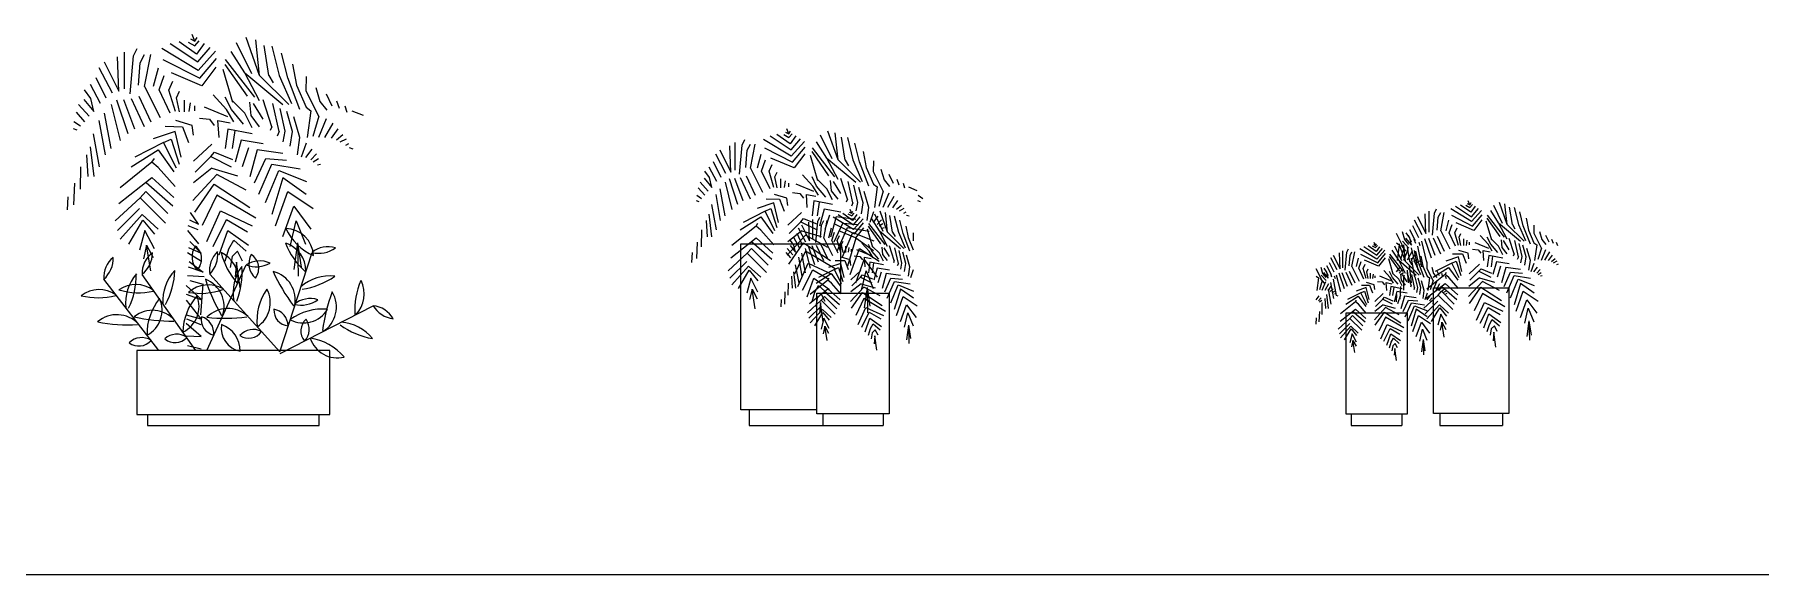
# Model space of a CAD drawing. Header units: millimetres. Extents: x 12377 to 30673, y 89761 to 101952.
# Drawn here: x 15266 to 18483, y 94317 to 95325 of the extents above; entities that cross this region are included whole.
import ezdxf

# ---------------------------------------------------------------- set-up
doc = ezdxf.new("R2010")
doc.units = ezdxf.units.MM
doc.layers.add('www.cad-blocks.net', color=7, linetype='Continuous')

# ---------------------------------------------------------------- blocks, each defined once
blk = doc.blocks.new('A$C69026C4B')
for p, q in [((192, 712.4), (243.4, 678.1)), ((241.1, 692.8), (208.4, 715.6)), ((225.3, 715.2), (237.8, 708.3)), ((229.7, 721), (237.8, 717)), ((237.8, 717), (232.6, 729.3)), ((237.8, 717), (242.1, 724)), ((237.8, 708.3), (246, 717.3)), ((254.8, 712.3), (241.1, 692.8)), ((343.9, 656.1), (315.6, 713.9)), ((358.3, 653.1), (333.3, 724)), ((358.3, 653.1), (351.5, 719.3)), ((375.4, 652.9), (366.7, 708.8)), ((381.1, 707.8), (394.9, 653.1)), ((68.8, 678.2), (96.2, 623.5)), ((96.2, 623.5), (93.9, 687.4)), ((106.9, 628.1), (106.9, 696.1)), ((117.2, 618.7), (123.6, 689.7)), ((123.6, 689.7), (130.4, 703.3)), ((132.7, 634.9), (136, 676.7)), ((136, 676.7), (144.1, 691.9)), ((144.1, 632.6), (155.5, 691.9)), ((243.8, 662.3), (176.1, 703.3)), ((178.3, 682.8), (247, 647.8)), ((243.4, 678.1), (266.2, 704.9)), ((276.1, 698.2), (243.8, 662.3)), ((247, 647.8), (278.1, 684.5)), ((294.5, 682.8), (349.2, 612.1)), ((331, 657.7), (305.5, 697.9)), ((410.8, 648.5), (399.4, 694.2)), ((53, 649.3), (71.7, 610.9)), ((84.1, 619.7), (59.2, 667)), ((169.1, 666.8), (160.1, 632.6)), ((171.5, 625.8), (180.6, 653.1)), ((250.6, 633.7), (194.2, 657.7)), ((277.1, 668.1), (250.6, 633.7)), ((289.9, 664.6), (308.2, 603)), ((335.6, 614.4), (294.5, 673.6)), ((358.3, 605.3), (331, 657.7)), ((331, 657.7), (401.7, 598.4)), ((413.1, 598.4), (358.3, 653.1)), ((375.4, 652.9), (383.7, 639)), ((394.9, 653.1), (417.6, 600.7)), ((433.6, 589.3), (410.8, 648.5)), ((419.9, 673.8), (427.3, 634.7)), ((445.4, 623.8), (445.7, 651)), ((43.7, 609.8), (32.4, 625.8)), ((42.5, 636.4), (61.4, 601.5)), ((156.3, 565.7), (133.9, 613.5)), ((144.1, 632.6), (173.4, 574.6)), ((192, 582.4), (171.5, 625.8)), ((189.5, 625.4), (196.7, 642)), ((201.4, 585.4), (189.5, 625.4)), ((203.5, 611.4), (209.2, 623.4)), ((209.2, 585), (203.5, 611.4)), ((296.7, 589.3), (271.7, 616.6)), ((305.9, 589.3), (294.5, 612.1)), ((427.3, 634.7), (445, 593.9)), ((469, 576.7), (445.4, 623.8)), ((463.3, 630.4), (470.7, 604.3)), ((482.6, 618.4), (493.1, 596.4)), ((16.4, 584.7), (32.4, 566.5)), ((21, 598.4), (40.6, 576.7)), ((30.6, 608.3), (49.4, 585.9)), ((49.4, 585.9), (43.7, 609.8)), ((68.8, 582.4), (81.4, 516.5)), ((99.1, 531.5), (82.6, 598.4)), ((91.7, 607.5), (112.7, 544.5)), ((126.1, 552.8), (105.3, 607.5)), ((119, 609.8), (143.3, 557.9)), ((218.5, 585), (218.5, 606.7)), ((227.3, 585.4), (229.9, 602)), ((237.5, 587), (237.5, 596.2)), ((299, 575.6), (255.7, 593.9)), ((310.5, 566.5), (296.7, 589.3)), ((328.7, 561.9), (305.9, 589.3)), ((331, 582.4), (308.2, 605.3)), ((344.7, 555.1), (331, 582.4)), ((342.4, 577.9), (340.1, 603)), ((365.2, 571.1), (346.9, 600.7)), ((381.1, 557.3), (365.2, 607.5)), ((394.9, 548.2), (383, 600.5)), ((396, 591.5), (405.6, 548.9)), ((419.9, 548.2), (409.3, 585.9)), ((445, 593.9), (454.1, 587)), ((454.1, 587), (447.2, 536.9)), ((470.7, 604.3), (483.9, 588.1)), ((501.8, 605.7), (506.8, 592)), ((517.3, 596), (520.8, 584.6)), ((530.4, 587.1), (551.2, 578.5)), ((10.9, 554.2), (17.6, 551.7)), ((12.5, 566.8), (24.4, 559)), ((71.1, 504.9), (59.7, 568.8)), ((201.1, 548.2), (160.1, 534.6)), ((182.2, 558.1), (214.8, 557.3)), ((212.5, 500.4), (201.1, 548.2)), ((233, 559.6), (202.6, 568.6)), ((214.8, 557.3), (226.1, 527.7)), ((235.3, 541.4), (233, 559.6)), ((246.6, 573.3), (264.8, 571.1)), ((264.8, 571.1), (274, 559.6)), ((283.1, 536.9), (280.8, 568.8)), ((280.8, 568.8), (303.6, 564.2)), ((299, 552.8), (294.5, 516.3)), ((344.7, 543.7), (299, 552.8)), ((308.2, 516.3), (312.6, 550)), ((358.3, 557.3), (342.4, 577.9)), ((381.1, 557.3), (378, 550.1)), ((394.9, 548.2), (391.4, 539.6)), ((405.6, 548.9), (401.8, 528.8)), ((415.3, 520.9), (419.9, 548.2)), ((433.6, 536.9), (422.2, 575.6)), ((469, 576.7), (457.7, 539.2)), ((469, 537.7), (483.2, 572.3)), ((494.9, 563.9), (479.5, 537.1)), ((492.3, 535.9), (504.9, 553.5)), ((49.8, 464.6), (43.1, 520)), ((48.3, 543.7), (59.7, 482.1)), ((179.5, 527.6), (125.9, 500.4)), ((179.5, 527.6), (193.6, 534.3)), ((203.4, 479.8), (179.5, 527.6)), ((193.6, 534.3), (208.5, 487.3)), ((235.3, 493.2), (269.1, 524.5)), ((324.1, 532.3), (312.7, 491.2)), ((365.2, 525.4), (324.1, 532.3)), ((337.5, 518.1), (325.9, 482.7)), ((429.1, 504.9), (433.6, 536.9)), ((436.5, 500.9), (446, 527.2)), ((455.7, 515.1), (444.1, 499.6)), ((501.6, 533), (513.7, 542.7)), ((508.8, 528.8), (520.3, 534.7)), ((519.3, 523.1), (524.7, 525.8)), ((525.5, 518.3), (532.3, 516.1)), ((35.9, 505), (38.4, 464.6)), ((157.8, 491.2), (98.5, 443.4)), ((119, 482.1), (169.1, 514)), ((157.8, 491.2), (162.3, 498.1)), ((169.6, 481.3), (157.8, 491.2)), ((169.1, 514), (198.8, 473)), ((238.4, 472.6), (267.3, 501.9)), ((267.3, 501.9), (274.1, 509.5)), ((267.3, 501.9), (305.3, 482.7)), ((274.1, 509.5), (307.9, 495.8)), ((353.8, 514), (340.1, 463.8)), ((349.1, 452.3), (369.8, 498.2)), ((401.7, 507.2), (353.8, 514)), ((357.1, 431.3), (381.5, 487.6)), ((369.8, 498.2), (408.3, 495.1)), ((381.5, 487.6), (434.1, 478.9)), ((454, 495.4), (464.7, 506.8)), ((458.5, 491.6), (468, 497.8)), ((466.3, 486.3), (471.9, 487.5)), ((13.6, 452.1), (11.8, 411.5)), ((24.4, 440.7), (25, 482.1)), ((96.2, 413.7), (157.8, 462.4)), ((196.5, 409.2), (146.8, 452.7)), ((157.8, 462.4), (198.8, 425.1)), ((201.1, 445.6), (169.6, 481.3)), ((278.5, 468.4), (234.2, 419.5)), ((269.4, 479.8), (235.3, 452.5)), ((269.4, 479.8), (317.3, 465.7)), ((333.3, 438.8), (278.5, 468.4)), ((369.1, 415.7), (394.1, 475.7)), ((401.7, 461.6), (381.1, 393.2)), ((394.1, 475.7), (446, 455.1)), ((445.4, 430.7), (401.7, 461.6)), ((1.1, 426.6), (0, 402.3)), ((135.8, 424.5), (89.4, 381.8)), ((135.8, 424.5), (146.4, 436.5)), ((182.9, 377.2), (135.8, 424.5)), ((146.4, 436.5), (187.4, 395.4)), ((237.5, 397.7), (274, 450.2)), ((278.5, 429.6), (251.6, 373.2)), ((274, 450.2), (340.1, 406.8)), ((351.5, 386.4), (278.5, 429.6)), ((388, 372.6), (410.8, 436.5)), ((410.8, 436.5), (458.5, 404.9)), ((93.9, 363.5), (134.9, 404.5)), ((98.5, 347.6), (139.5, 393.2)), ((139.5, 393.2), (169.1, 365.8)), ((244.8, 375.6), (229.7, 396.9)), ((259.8, 343.1), (285.4, 400)), ((285.4, 400), (344.7, 372.6)), ((401.7, 352.2), (422.2, 409.2)), ((422.2, 409.2), (454.1, 366.2)), ((114.5, 338.4), (141, 382.9)), ((144.6, 363.3), (134.9, 327.1)), ((141, 382.9), (162.3, 356.7)), ((162.3, 329.3), (144.6, 363.3)), ((223.8, 363.5), (244.8, 338.7)), ((224.8, 373.2), (243.5, 365.7)), ((227.9, 383.8), (244.8, 375.6)), ((271.7, 333.9), (296.7, 384.1)), ((283.1, 317.9), (299, 363.5)), ((296.7, 384.1), (335.6, 361.2)), ((299, 363.5), (337.8, 336.1)), ((415.3, 333.9), (426.8, 381.8)), ((426.8, 381.8), (444.2, 338)), ((147.9, 336.4), (141.8, 311)), ((155.5, 288.3), (147.9, 336.4)), ((147.9, 336.4), (160.1, 313.3)), ((223.8, 322.5), (250.4, 306.3)), ((226.1, 331.6), (249.7, 321.3)), ((228.4, 343), (249.7, 321.3)), ((294.5, 306.5), (301.3, 329.3)), ((301.3, 329.3), (310.5, 345.3)), ((317.3, 324.8), (307.2, 314.9)), ((310.5, 345.3), (333.3, 324.8)), ((326.4, 306.5), (317.3, 324.8)), ((429.1, 340.7), (422.2, 290.6)), ((429.1, 340.7), (435.9, 295.1)), ((429.1, 340.7), (430.4, 278.6)), ((253.4, 286.1), (226.1, 295.1)), ((227.2, 305.6), (253.4, 286.1)), ((307.2, 314.9), (303.5, 294.3)), ((315.4, 304.4), (313.1, 277)), ((322.2, 256.5), (315.4, 304.4)), ((221.5, 260.9), (250.9, 234)), ((254.8, 277.4), (223.8, 279.1)), ((228.4, 270), (253.4, 263.2)), ((248.9, 206.2), (253.4, 263.2)), ((221.5, 244.9), (250.9, 234)), ((221.5, 233.6), (248.9, 199)), ((221.5, 206.2), (248.9, 199)), ((221.9, 198.6), (249.1, 188.5)), ((249.4, 165.6), (221.5, 190.2)), ((221.9, 167), (249.4, 165.6)), ((489.6, 140), (129.6, 140)), ((129.6, 140), (129.6, 20)), ((223.8, 149.2), (249.8, 142.8)), ((489.6, 20), (489.6, 140)), ((129.6, 20), (489.6, 20)), ((149.6, 20), (149.6, 0)), ((149.6, 0), (469.6, 0)), ((469.6, 0), (469.6, 20))]:
    blk.add_line(p, q)
at = {"linetype": 'ByBlock'}
for p, q in [((396, 137.4), (456.1, 322.6)), ((259.8, 140), (333.5, 299.3)), ((170.4, 140), (68.2, 272.7)), ((239.5, 140), (139.6, 281.8)), ((396, 137.4), (265.7, 282)), ((397, 134), (570.1, 223.2))]:
    blk.add_line(p, q, dxfattribs=at)
for centre, radius, start, end in [((405.9, 314.5), 53, 2.4729, 88.6145), ((501.2, 411.5), 103.8, 205.1527, 245.9348), ((185.7, 284.2), 46.2, 125.3697, 182.9577), ((106.3, 322.6), 52.6, 309.1702, 359.1572), ((267.9, 314), 35.5, 144.8479, 222.8869), ((220.3, 310.8), 30.1, 316.0103, 51.7245), ((311.2, 289.9), 46.2, 132.2233, 189.8114), ((227.8, 318.6), 52.6, 316.0238, 6.0109), ((413, 352.7), 129.8, 193.5342, 222.2096), ((263.9, 272.8), 54.6, 352.8964, 65.1961), ((528.6, 385.1), 129.8, 200.3878, 229.0632), ((390.2, 288), 54.6, 359.75, 72.0497), ((485.7, 287.1), 46.2, 72.2233, 129.8114), ((468.8, 373.7), 52.6, 256.0238, 306.0109), ((114.1, 277), 46.2, 127.822, 185.4101), ((33.2, 312), 52.6, 311.6225, 1.6096), ((390.9, 247.8), 81.8, 143.3521, 190.9965), ((184.6, 284.1), 141.2, 338.197, 5.0866), ((358.6, 260.6), 46.2, 65.3697, 122.9577), ((352.2, 348.5), 52.6, 249.1702, 299.1572), ((373.8, 302), 35.5, 151.7015, 229.7406), ((326.8, 293.1), 30.1, 322.8639, 58.5782), ((127.8, 208.2), 54.6, 52.8964, 125.1961), ((190.4, 228.9), 81.8, 138.9508, 186.5952), ((-12.5, 281), 141.2, 333.7957, 0.6853), ((259.8, 232.8), 81.8, 136.4985, 184.1429), ((59.4, 293.5), 141.2, 331.3434, 358.233), ((262.7, 207.6), 54.6, 59.75, 132.0497), ((555.3, 363.5), 311.3, 196.9577, 210.6466), ((237.8, 221.8), 54.5, 340.4165, 68.8652), ((668.6, 412.8), 311.3, 203.8113, 217.5003), ((370.4, 234.2), 54.5, 347.2702, 75.7188), ((489.1, 197), 81.8, 83.3521, 130.9965), ((417.4, 393.8), 141.2, 278.197, 305.0866), ((665.6, 216.6), 129.8, 155.6516, 184.3269), ((498.9, 245), 54.6, 315.0138, 27.3134), ((59.5, 198.7), 54.6, 55.3487, 127.6484), ((57.6, 367.9), 129.8, 255.9865, 284.6619), ((133.1, 377.3), 129.8, 253.5342, 282.2096), ((123.7, 215), 53, 298.0716, 24.2132), ((252.4, 171.1), 103.8, 140.7514, 181.5335), ((192.6, 221.8), 53, 295.6193, 21.7609), ((319.2, 172.4), 103.8, 138.299, 179.0812), ((247.8, 376.1), 129.8, 260.3878, 289.0632), ((457.1, 194.9), 103.8, 145.1527, 185.9348), ((325.4, 228.8), 53, 302.4729, 28.6145), ((452.8, 190.4), 46.2, 72.2233, 129.8114), ((435.9, 277), 52.6, 256.0238, 306.0109), ((784.5, 137.7), 311.3, 159.075, 172.764), ((447, 220.8), 54.5, 302.5339, 30.9825), ((92.6, 152), 54.5, 42.8689, 131.3175), ((158.8, 160.2), 54.5, 40.4165, 128.8652), ((194.9, 505.9), 311.3, 256.9577, 270.6466), ((279.3, 197.3), 29.5, 169.689, 257.6186), ((241, 171.8), 32.1, 354.054, 73.2536), ((299.3, 163.6), 54.5, 47.2702, 135.7188), ((293.8, 511.2), 311.3, 263.8113, 277.5003), ((414.5, 214.9), 29.5, 176.5427, 264.4723), ((379.5, 185), 32.1, 0.9077, 80.1073), ((476.3, 113.2), 103.8, 85.1527, 125.9348), ((439.9, 244.2), 53, 242.4729, 328.6145), ((464.7, 176), 29.5, 131.8064, 219.736), ((418.8, 179.4), 32.1, 316.1714, 35.371), ((615.1, 250.6), 52.6, 211.2876, 261.2746), ((566.1, 177.2), 46.2, 27.487, 85.0751), ((113.9, 499), 311.3, 259.41, 273.099), ((138.4, 131.7), 32.1, 56.5064, 135.706), ((203.7, 138), 32.1, 54.054, 133.2536), ((200.8, 183.8), 29.5, 229.689, 317.6186), ((330.2, 181), 43.2, 170.709, 259.1064), ((271.1, 139.8), 50.9, 358.6571, 71.1583), ((346.5, 146.9), 32.1, 60.9077, 140.1073), ((338.1, 192.1), 29.5, 236.5427, 324.4723), ((503.4, 179), 53, 197.7366, 283.8783), ((437.1, 60.3), 103.8, 40.4164, 81.1985), ((592.7, 301.1), 141.2, 233.4607, 260.3504), ((505.1, 110.8), 81.8, 38.6158, 86.2603), ((133.5, 177.5), 29.5, 232.1414, 320.071)]:
    blk.add_arc(centre, radius, start, end, dxfattribs=at)
blk = doc.blocks.new('A$C79311927')
for p, q in [((145.8, 455.8), (151, 453.2)), ((151, 453.2), (147.7, 461.1)), ((151, 453.2), (153.7, 457.7)), ((227.5, 412.7), (211.5, 457.7)), ((61.1, 393.9), (59.6, 434.4)), ((67.9, 396.8), (67.9, 440)), ((74.4, 390.8), (78.5, 435.9)), ((78.5, 435.9), (82.8, 444.6)), ((86.4, 427.7), (91.5, 437.3)), ((91.5, 399.7), (98.7, 437.3)), ((154.8, 418.5), (111.8, 444.6)), ((113.2, 431.5), (156.8, 409.3)), ((121.9, 450.3), (154.5, 428.5)), ((153.1, 437.9), (132.3, 452.4)), ((143, 452.1), (151, 447.7)), ((151, 447.7), (156.2, 453.4)), ((161.7, 450.2), (153.1, 437.9)), ((154.5, 428.5), (169, 445.6)), ((175.3, 441.3), (154.8, 418.5)), ((156.8, 409.3), (176.5, 432.6)), ((187, 431.5), (221.7, 386.7)), ((210.1, 415.6), (193.9, 441.1)), ((218.3, 414.6), (200.3, 451.3)), ((227.5, 412.7), (223.1, 454.7)), ((238.3, 412.6), (232.8, 448)), ((241.9, 447.4), (250.6, 412.7)), ((260.8, 409.8), (253.5, 438.8)), ((27, 402.1), (38.9, 379.9)), ((33.7, 410.2), (45.5, 385.9)), ((53.4, 391.5), (37.6, 421.5)), ((43.7, 428.6), (61.1, 393.9)), ((84.2, 401.1), (86.4, 427.7)), ((107.4, 421.4), (101.6, 399.7)), ((108.8, 395.3), (114.6, 412.7)), ((120.3, 395.1), (124.9, 405.7)), ((159.1, 400.4), (123.3, 415.6)), ((175.9, 422.2), (159.1, 400.4)), ((184, 420), (195.6, 380.9)), ((213, 388.1), (187, 425.7)), ((210.1, 415.6), (255, 377.9)), ((227.5, 382.3), (210.1, 415.6)), ((262.2, 377.9), (227.5, 412.7)), ((238.3, 412.6), (243.5, 403.7)), ((250.6, 412.7), (265.1, 379.4)), ((275.2, 372.1), (260.8, 409.8)), ((266.6, 425.8), (271.3, 401)), ((282.7, 394.1), (282.9, 411.3)), ((13.3, 377.9), (25.7, 364.2)), ((19.4, 384.2), (31.3, 370)), ((27.8, 385.2), (20.6, 395.3)), ((31.3, 370), (27.8, 385.2)), ((62.9, 335.5), (52.4, 377.9)), ((58.2, 383.7), (71.5, 343.7)), ((80.1, 349), (66.9, 383.7)), ((75.5, 385.2), (90.9, 352.2)), ((99.2, 357.2), (85, 387.5)), ((91.5, 399.7), (110, 362.8)), ((121.9, 367.8), (108.8, 395.3)), ((127.8, 369.7), (120.3, 395.1)), ((129.2, 386.2), (132.8, 393.8)), ((132.8, 369.4), (129.2, 386.2)), ((138.7, 369.4), (138.7, 383.2)), ((144.3, 369.7), (145.9, 380.3)), ((150.8, 370.7), (150.8, 376.5)), ((188.4, 372.1), (172.4, 389.5)), ((194.2, 372.1), (187, 386.7)), ((210.1, 367.8), (195.6, 382.3)), ((217.3, 364.9), (215.9, 380.9)), ((231.8, 360.6), (220.2, 379.4)), ((241.9, 351.9), (231.8, 383.7)), ((250.6, 346.1), (243.1, 379.3)), ((271.3, 401), (282.5, 375.1)), ((297.7, 364.2), (282.7, 394.1)), ((294.1, 398.2), (298.8, 381.7)), ((298.8, 381.7), (307.2, 371.4)), ((306.3, 390.6), (313, 376.7)), ((318.6, 382.6), (321.7, 373.9)), ((328.4, 376.4), (330.6, 369.2)), ((6.9, 349.9), (11.2, 348.3)), ((8, 357.9), (15.5, 353)), ((10.4, 369.3), (20.6, 357.7)), ((45.1, 318.6), (37.9, 359.1)), ((43.7, 367.8), (51.7, 325.9)), ((115.6, 352.4), (136.3, 351.9)), ((147.9, 353.4), (128.6, 359)), ((136.3, 351.9), (143.6, 333.1)), ((149.3, 341.8), (147.9, 353.4)), ((156.5, 362), (168.1, 360.6)), ((189.8, 363.5), (162.3, 375.1)), ((168.1, 360.6), (173.9, 353.4)), ((179.7, 338.9), (178.2, 359.1)), ((178.2, 359.1), (192.8, 356.2)), ((189.8, 349), (187, 325.8)), ((197.1, 357.7), (188.4, 372.1)), ((218.8, 343.2), (189.8, 349)), ((208.7, 354.8), (194.2, 372.1)), ((218.8, 350.5), (210.1, 367.8)), ((227.5, 351.9), (217.3, 364.9)), ((241.9, 351.9), (240, 347.3)), ((251.4, 373.6), (257.4, 346.6)), ((266.6, 346.1), (259.8, 370)), ((275.2, 338.9), (268, 363.5)), ((282.5, 375.1), (288.3, 370.7)), ((288.3, 370.7), (283.9, 338.9)), ((297.7, 364.2), (290.6, 340.4)), ((297.7, 339.4), (306.7, 361.4)), ((314.1, 356.1), (304.4, 339)), ((312.5, 338.3), (320.5, 349.4)), ((336.7, 370.8), (349.9, 365.3)), ((350.6, 349.9), (354.9, 348.3)), ((351.6, 357.9), (359.2, 353)), ((31.6, 293), (27.4, 328.2)), ((30.7, 343.2), (37.9, 304.1)), ((75.5, 304.1), (107.4, 324.4)), ((114, 333), (79.9, 315.7)), ((127.7, 346.1), (101.6, 337.4)), ((107.4, 324.4), (126.2, 298.3)), ((114, 333), (122.9, 337.3)), ((129.1, 302.7), (114, 333)), ((122.9, 337.3), (132.4, 307.5)), ((134.9, 315.7), (127.7, 346.1)), ((149.4, 311.2), (170.8, 331)), ((195.6, 325.8), (198.4, 347.2)), ((195.8, 317.2), (199, 323.6)), ((205.8, 336), (198.5, 309.9)), ((231.8, 331.6), (205.8, 336)), ((214.3, 327), (206.9, 304.5)), ((224.6, 324.4), (215.9, 292.5)), ((251.3, 304.6), (220, 323.6)), ((255, 320), (224.6, 324.4)), ((227.4, 327.8), (251.2, 311.9)), ((250.1, 318.7), (235, 329.2)), ((242.8, 329.1), (248.6, 325.9)), ((244.8, 331.7), (248.6, 329.9)), ((248.6, 329.9), (246.2, 335.6)), ((250.6, 346.1), (248.5, 340.7)), ((248.6, 329.9), (250.5, 333.1)), ((248.6, 325.9), (252.4, 330)), ((256.4, 327.7), (250.1, 318.7)), ((251.2, 311.9), (261.7, 324.3)), ((257.4, 346.6), (255.1, 333.8)), ((263.6, 328.8), (266.6, 346.1)), ((272.4, 318.6), (275.2, 338.9)), ((277.1, 316.1), (283.1, 332.7)), ((289.3, 325.1), (281.9, 315.2)), ((297.6, 301.7), (284.5, 328.4)), ((304.3, 300.4), (292.7, 333.1)), ((304.3, 300.4), (301.1, 330.9)), ((312.1, 300.3), (308.1, 326.1)), ((314.8, 325.6), (321.1, 300.4)), ((318.4, 336.4), (326.1, 342.6)), ((323, 333.8), (330.3, 337.5)), ((329.7, 330.2), (333.1, 331.9)), ((333.6, 327.1), (337.9, 325.7)), ((15.5, 277.8), (15.9, 304.1)), ((22.8, 318.7), (24.4, 293)), ((100.2, 309.9), (62.5, 279.5)), ((100.2, 309.9), (103, 314.3)), ((107.7, 303.6), (100.2, 309.9)), ((127.7, 280.9), (107.7, 303.6)), ((176.8, 295.5), (148.6, 264.4)), ((171, 302.7), (149.3, 285.3)), ((151.4, 298.1), (169.7, 316.7)), ((163.2, 298.6), (171.8, 280.9)), ((177.6, 284.9), (166.1, 306.8)), ((169.7, 316.7), (174, 321.5)), ((169.7, 316.7), (193.8, 304.5)), ((170.5, 312), (183.1, 286.7)), ((171, 302.7), (201.4, 293.7)), ((174, 321.5), (195.5, 312.8)), ((211.5, 276.6), (176.8, 295.5)), ((183.1, 286.7), (182.1, 316.2)), ((188.1, 288.8), (188.1, 320.2)), ((192.9, 284.5), (195.8, 317.2)), ((200, 291.9), (201.6, 311.3)), ((201.6, 311.3), (205.3, 318.3)), ((205.3, 290.9), (210.5, 318.3)), ((216.8, 306.7), (212.7, 290.9)), ((217.9, 287.7), (222.1, 300.4)), ((221.1, 314.1), (252.8, 297.9)), ((221.6, 285.2), (234.8, 314.4)), ((226.2, 287.5), (229.6, 295.2)), ((226.7, 271.9), (242.2, 307.6)), ((254.5, 291.4), (228.4, 302.5)), ((234.3, 262), (250.2, 300)), ((234.8, 314.4), (259.2, 312.4)), ((242.2, 307.6), (275.6, 302.1)), ((250.2, 300), (283.1, 287)), ((266.3, 321.2), (251.3, 304.6)), ((252.8, 297.9), (267.2, 314.9)), ((266.7, 307.3), (254.5, 291.4)), ((272.6, 305.7), (281.1, 277.2)), ((274.8, 314.1), (300, 281.4)), ((293.7, 282.5), (274.8, 309.8)), ((291.6, 302.5), (279.8, 321.1)), ((288.2, 312.5), (295, 319.8)), ((291.1, 310.2), (297.1, 314.1)), ((291.6, 302.5), (324.3, 275.1)), ((304.3, 278.3), (291.6, 302.5)), ((296, 306.8), (299.6, 307.6)), ((329.6, 275.1), (304.3, 300.4)), ((312.1, 300.3), (316, 293.8)), ((321.1, 300.4), (331.6, 276.1)), ((328.5, 298.2), (323.2, 319.3)), ((339, 270.9), (328.5, 298.2)), ((332.7, 309.9), (336.1, 291.9)), ((344.5, 286.8), (344.6, 299.4)), ((0.7, 268.9), (0, 253.5)), ((8.6, 285.1), (7.5, 259.3)), ((61.1, 260.7), (100.2, 291.6)), ((76.5, 282.3), (231.3, 282.3)), ((76.5, 24.3), (76.5, 282.3)), ((86.2, 267.6), (92.9, 275.2)), ((92.9, 275.2), (119, 249.1)), ((124.8, 257.8), (93.2, 285.5)), ((100.2, 291.6), (126.2, 267.9)), ((146.3, 268.8), (153.7, 260.3)), ((148.4, 275.1), (157.4, 265.1)), ((150.8, 250.6), (173.9, 283.9)), ((152.9, 279.7), (161.5, 269.3)), ((158.9, 280.4), (153.7, 287.7)), ((158.4, 292.6), (167, 276.5)), ((161.5, 269.3), (158.9, 280.4)), ((176.8, 270.8), (159.7, 235)), ((173.9, 283.9), (215.9, 256.4)), ((184.5, 244.2), (176.8, 275.1)), ((223.1, 243.4), (176.8, 270.8)), ((181.1, 279.3), (190.8, 250.2)), ((197, 254), (187.4, 279.3)), ((193.7, 280.4), (204.9, 256.4)), ((210.9, 260), (200.6, 282)), ((205.3, 290.9), (218.8, 264.1)), ((227.4, 267.7), (217.9, 287.7)), ((231.7, 269.1), (226.2, 287.5)), ((231.3, 282.3), (231.3, 205.5)), ((232.7, 281.1), (235.3, 286.6)), ((235.3, 268.9), (232.7, 281.1)), ((239.7, 268.9), (239.7, 278.9)), ((255, 291.1), (241.9, 247.7)), ((243.7, 269.1), (244.9, 276.8)), ((246.3, 234.6), (260.8, 275.2)), ((248.4, 269.8), (248.4, 274)), ((282.7, 271.5), (255, 291.1)), ((276.9, 264.5), (256.8, 273)), ((260.8, 275.2), (291.1, 255.2)), ((275.8, 270.9), (264.2, 283.5)), ((280, 270.9), (274.8, 281.4)), ((282.1, 260.3), (275.8, 270.9)), ((290.6, 258.2), (280, 270.9)), ((291.6, 267.7), (281.1, 278.3)), ((296.9, 265.6), (295.8, 277.2)), ((307.4, 262.5), (299, 276.1)), ((314.8, 256.1), (307.4, 279.3)), ((321.1, 251.9), (315.7, 276.1)), ((321.7, 271.9), (326.1, 252.2)), ((332.7, 251.9), (327.8, 269.3)), ((336.1, 291.9), (344.3, 273)), ((86.2, 267.6), (56.7, 240.4)), ((59.6, 228.8), (85.7, 254.9)), ((62.5, 218.7), (88.6, 247.7)), ((116.1, 237.6), (86.2, 267.6)), ((88.6, 247.7), (107.4, 230.3)), ((161, 249.8), (166.3, 221.3)), ((164.9, 215.9), (181.2, 252)), ((171.6, 231.9), (166.3, 261.4)), ((170.5, 267.7), (176.3, 237.2)), ((172.4, 210.1), (188.4, 241.9)), ((181.2, 252), (218.8, 234.6)), ((188.4, 241.9), (213, 227.4)), ((221.7, 242.4), (196.9, 229.8)), ((231.6, 251.9), (212.7, 245.6)), ((221.7, 242.4), (228.1, 245.5)), ((232.7, 220.3), (221.7, 242.4)), ((222.9, 256.5), (237.9, 256.1)), ((228.1, 245.5), (235, 223.8)), ((236.9, 229.8), (231.6, 251.9)), ((246.3, 257.2), (232.3, 261.3)), ((237.9, 256.1), (243.2, 242.4)), ((247.4, 248.7), (246.3, 257.2)), ((252.6, 263.5), (261.1, 262.5)), ((255, 221.6), (268, 257.8)), ((261.1, 262.5), (265.3, 257.2)), ((268, 257.8), (288.3, 230.6)), ((268.4, 261.4), (279, 259.3)), ((269.5, 246.7), (268.4, 261.4)), ((276.9, 254), (274.8, 237.2)), ((297.9, 249.8), (276.9, 254)), ((281.1, 237.2), (283.1, 252.7)), ((288.4, 244.5), (283.2, 225.6)), ((307.4, 241.4), (288.4, 244.5)), ((297.9, 255.1), (291.6, 267.7)), ((304.3, 256.1), (296.9, 265.6)), ((314.8, 256.1), (313.4, 252.8)), ((321.1, 251.9), (319.5, 247.9)), ((326.1, 252.2), (324.4, 242.9)), ((330.6, 239.3), (332.7, 251.9)), ((339, 246.7), (333.7, 264.5)), ((336.9, 231.9), (339, 246.7)), ((340.4, 230), (344.8, 242.2)), ((72.7, 212.9), (89.5, 241.1)), ((91.8, 228.7), (85.7, 205.7)), ((89.5, 241.1), (103, 224.5)), ((103, 207.1), (91.8, 228.7)), ((150, 202.2), (150.3, 221.3)), ((155.3, 231.9), (156.4, 213.2)), ((161.7, 213.2), (158.6, 238.9)), ((179.7, 199.9), (189.8, 228.8)), ((211.6, 225.6), (184.2, 203.5)), ((189.8, 228.8), (214.4, 211.5)), ((191.3, 207.1), (197.1, 217.3)), ((193.7, 221.3), (216.8, 236.1)), ((197.1, 217.3), (211.5, 204.3)), ((211.6, 225.6), (213.7, 228.7)), ((217.1, 221), (211.6, 225.6)), ((216.8, 236.1), (230.6, 217.1)), ((231.6, 204.5), (217.1, 221)), ((267.4, 215), (246.9, 192.4)), ((247.4, 226.5), (263, 240.9)), ((263.2, 220.3), (247.4, 207.7)), ((248.9, 216.9), (262.2, 230.5)), ((262.2, 230.5), (265.3, 234)), ((262.2, 230.5), (279.8, 221.6)), ((263.2, 220.3), (285.3, 213.8)), ((263.6, 210.1), (270.9, 240.4)), ((265.3, 234), (281, 227.7)), ((292.7, 201.3), (267.4, 215)), ((270.9, 240.4), (282, 212.7)), ((294.6, 238), (289.3, 221.6)), ((302.2, 236.1), (295.8, 212.9)), ((300, 207.6), (309.6, 228.8)), ((324.3, 232.9), (302.2, 236.1)), ((303.7, 197.9), (315, 223.9)), ((309.2, 190.7), (320.8, 218.4)), ((309.6, 228.8), (327.4, 227.4)), ((315, 223.9), (339.3, 219.9)), ((320.8, 218.4), (344.8, 208.9)), ((93.9, 211.7), (90, 195.5)), ((98.7, 181.1), (93.9, 211.7)), ((93.9, 211.7), (101.6, 197)), ((139.2, 195.7), (138.7, 184.5)), ((145, 207.5), (144.2, 188.7)), ((201.4, 194.8), (180, 175)), ((183.1, 189.7), (211.6, 212.3)), ((187, 192.7), (191.3, 207.1)), ((195, 198), (192.7, 184.9)), ((194.4, 205.5), (307, 205.5)), ((194.4, 17.7), (194.4, 205.5)), ((201.4, 204.3), (195, 198)), ((200.2, 191.3), (198.7, 173.9)), ((204.5, 160.9), (200.2, 191.3)), ((207.2, 192.7), (201.4, 204.3)), ((201.4, 194.8), (206.3, 200.3)), ((223.2, 172.9), (201.4, 194.8)), ((206.3, 200.3), (225.3, 181.3)), ((229.5, 187.6), (206.5, 207.8)), ((211.6, 212.3), (230.6, 195)), ((248.4, 182.4), (265.3, 206.6)), ((267.4, 197.1), (254.9, 171)), ((265.3, 206.6), (295.8, 186.6)), ((301.1, 177.1), (267.4, 197.1)), ((272.4, 214.4), (268, 182.5)), ((272.4, 214.4), (273.2, 174.9)), ((272.4, 214.4), (276.7, 185.4)), ((307, 205.5), (307, 17.7)), ((324.3, 211.9), (314.8, 180.3)), ((318, 170.8), (328.5, 200.3)), ((344.5, 197.6), (324.3, 211.9)), ((324.3, 161.3), (333.7, 187.6)), ((328.5, 200.3), (350.5, 185.7)), ((333.7, 187.6), (348.5, 167.8)), ((182.1, 166.6), (201, 185.5)), ((184.2, 159.2), (203.2, 180.3)), ((191.6, 155), (203.9, 175.5)), ((205.5, 166.5), (201, 149.7)), ((203.2, 180.3), (216.8, 167.6)), ((203.9, 175.5), (213.7, 163.4)), ((213.7, 150.8), (205.5, 166.5)), ((258.7, 157.1), (270.6, 183.4)), ((264.2, 152.9), (275.8, 176.1)), ((269.5, 145.5), (276.9, 166.6)), ((270.6, 183.4), (297.9, 170.8)), ((275.8, 176.1), (293.7, 165.5)), ((276.9, 166.6), (294.8, 153.9)), ((330.6, 152.9), (335.9, 175)), ((335.9, 175), (343.9, 154.8)), ((207, 154.1), (204.2, 142.3)), ((207, 154.1), (212.7, 143.4)), ((210.5, 131.8), (207, 154.1)), ((274.8, 140.2), (277.9, 150.8)), ((277.9, 150.8), (282.1, 158.1)), ((280.6, 144.1), (278.9, 134.6)), ((285.3, 148.7), (280.6, 144.1)), ((282.1, 158.1), (292.7, 148.7)), ((284.4, 139.2), (283.4, 126.6)), ((287.6, 117.1), (284.4, 139.2)), ((289.5, 140.2), (285.3, 148.7)), ((336.9, 156), (333.7, 132.9)), ((336.9, 156), (340.1, 134.9)), ((336.9, 156), (337.6, 127.3)), ((194.4, 24.3), (76.5, 24.3)), ((89.4, 24.3), (89.4, 0)), ((307, 17.7), (194.4, 17.7)), ((203.8, 17.7), (203.8, 0)), ((297.6, 17.7), (297.6, 0)), ((89.4, 0), (297.6, 0))]:
    blk.add_line(p, q)
blk = doc.blocks.new('A$C22D13022')
for p, q in [((286.7, 411.8), (283.7, 419)), ((189.2, 389.5), (205, 357.9)), ((205, 357.9), (203.7, 394.8)), ((211.2, 360.6), (211.2, 399.8)), ((217.2, 355.1), (220.8, 396.1)), ((220.8, 396.1), (224.8, 404)), ((226.1, 364.5), (228, 388.6)), ((228, 388.6), (232.6, 397.4)), ((232.6, 363.2), (239.2, 397.4)), ((290.2, 380.3), (251.1, 404)), ((252.4, 392.1), (292, 371.9)), ((260.3, 409.2), (289.9, 389.4)), ((288.6, 397.9), (269.7, 411.1)), ((279.5, 410.8), (286.7, 406.8)), ((282, 414.2), (286.7, 411.8)), ((286.7, 411.8), (289.2, 415.9)), ((286.7, 406.8), (291.5, 412)), ((296.5, 409.1), (288.6, 397.9)), ((289.9, 389.4), (303.1, 404.9)), ((308.8, 401), (290.2, 380.3)), ((292, 371.9), (309.9, 393.1)), ((319.4, 392.1), (351, 351.3)), ((343.1, 352.7), (319.4, 386.8)), ((340.4, 377.6), (325.7, 400.8)), ((347.9, 376.7), (331.6, 410)), ((356.2, 375), (341.8, 415.9)), ((356.2, 375), (352.3, 413.2)), ((366.1, 374.9), (361, 407.1)), ((369.4, 406.6), (377.3, 375)), ((386.5, 372.4), (379.9, 398.7)), ((391.8, 386.9), (396, 364.4)), ((163.8, 330.9), (150.2, 358.1)), ((160.5, 361.9), (164.8, 346.9)), ((174.8, 350), (168.2, 359.2)), ((171.6, 355), (177.7, 342.3)), ((174.1, 365.4), (184.9, 345.2)), ((180.1, 372.8), (190.9, 350.7)), ((198.1, 355.7), (183.7, 383)), ((232.6, 363.2), (249.5, 329.7)), ((247.1, 382.9), (241.9, 363.2)), ((248.4, 359.2), (253.7, 375)), ((260.3, 334.2), (248.4, 359.2)), ((258.8, 359), (263, 368.6)), ((265.7, 335.9), (258.8, 359)), ((294.1, 363.8), (261.6, 377.6)), ((266.9, 350.9), (270.2, 357.8)), ((309.4, 383.6), (294.1, 363.8)), ((320.7, 338.2), (306.2, 354)), ((316.8, 381.6), (327.3, 346.1)), ((340.4, 377.6), (381.2, 343.4)), ((356.2, 347.4), (340.4, 377.6)), ((387.8, 343.4), (356.2, 375)), ((366.1, 374.9), (370.8, 366.9)), ((377.3, 375), (390.4, 344.8)), ((399.6, 338.2), (386.5, 372.4)), ((396, 364.4), (406.2, 340.8)), ((406.5, 358.1), (406.6, 373.8)), ((420.1, 330.9), (406.5, 358.1)), ((416.8, 361.9), (421.1, 346.9)), ((427.9, 355), (434, 342.3)), ((44.9, 292), (43.8, 321.8)), ((49.9, 294.2), (49.9, 325.9)), ((54.7, 289.8), (57.7, 322.9)), ((57.7, 322.9), (60.8, 329.2)), ((63.5, 316.8), (67.2, 323.9)), ((67.2, 296.3), (72.5, 323.9)), ((113.6, 310.1), (82.1, 329.2)), ((89.5, 333.5), (113.4, 317.5)), ((112.4, 324.4), (97.1, 335)), ((105, 334.8), (110.8, 331.6)), ((107.1, 337.5), (110.8, 335.6)), ((110.8, 335.6), (108.4, 341.4)), ((110.8, 335.6), (112.8, 338.8)), ((110.8, 331.6), (114.7, 335.7)), ((118.7, 333.4), (112.4, 324.4)), ((113.4, 317.5), (124, 330)), ((128.7, 326.9), (113.6, 310.1)), ((154.2, 308), (142.3, 326.7)), ((160.2, 307.2), (147, 334.1)), ((150, 340.8), (155.2, 336.9)), ((155.2, 336.9), (151.2, 307.9)), ((167, 305.9), (155.3, 338.8)), ((163.8, 330.9), (157.3, 309.3)), ((159, 335.6), (168.2, 325)), ((161.6, 343.4), (172.9, 330.9)), ((167, 305.9), (163.8, 336.7)), ((163.8, 308.4), (172, 328.4)), ((164.8, 346.9), (172.4, 337.5)), ((167.2, 349.1), (178, 336.2)), ((178.7, 323.6), (169.8, 308.1)), ((174.9, 305.8), (170.8, 331.8)), ((178, 336.2), (174.8, 350)), ((177.6, 331.3), (184, 305.9)), ((182.7, 347.6), (185.6, 339.7)), ((190.6, 289.5), (184, 326.3)), ((191.4, 303.7), (186.1, 325)), ((189.2, 334.2), (196.5, 296.2)), ((191.7, 342.1), (193.7, 335.5)), ((206.7, 304.8), (197.2, 343.4)), ((202.4, 348.7), (214.6, 312.3)), ((222.3, 317.1), (210.3, 348.7)), ((218.2, 350), (232.2, 320.1)), ((239.7, 324.6), (226.8, 352.1)), ((283.9, 321.1), (266.4, 326.3)), ((270.2, 335.7), (266.9, 350.9)), ((275.6, 335.7), (275.6, 348.2)), ((280.7, 335.9), (282.1, 345.5)), ((286.5, 336.9), (286.5, 342.1)), ((291.8, 329), (302.3, 327.7)), ((322, 330.3), (297, 340.8)), ((302.3, 327.7), (307.6, 321.1)), ((312.8, 307.9), (311.5, 326.3)), ((311.5, 326.3), (324.7, 323.7)), ((326, 338.2), (319.4, 351.3)), ((328.6, 325), (320.7, 338.2)), ((339.2, 322.4), (326, 338.2)), ((340.4, 334.2), (327.3, 347.4)), ((348.4, 318.5), (340.4, 334.2)), ((347, 331.6), (345.7, 346.1)), ((356.2, 319.8), (347, 331.6)), ((360.2, 327.7), (349.6, 344.8)), ((369.4, 319.8), (360.2, 348.7)), ((377.3, 314.5), (370.5, 344.7)), ((378, 339.4), (383.5, 314.9)), ((391.8, 314.5), (385.6, 336.2)), ((399.6, 307.9), (393, 330.3)), ((406.2, 340.8), (411.5, 336.9)), ((411.5, 336.9), (407.5, 307.9)), ((420.1, 330.9), (413.6, 309.3)), ((420.1, 308.4), (428.3, 328.4)), ((421.1, 346.9), (428.7, 337.5)), ((435, 323.6), (426.1, 308.1)), ((439, 347.6), (441.9, 339.7)), ((447.9, 342.1), (450, 335.5)), ((11.6, 270.3), (0.6, 292.2)), ((8.9, 295.3), (12.4, 283.1)), ((20.5, 285.7), (15.2, 293.1)), ((17.9, 289.7), (22.8, 279.4)), ((19.9, 298.1), (28.7, 281.8)), ((24.8, 304.1), (33.5, 286.2)), ((39.3, 290.3), (27.7, 312.3)), ((32.2, 317.6), (44.9, 292)), ((61.9, 297.4), (63.5, 316.8)), ((67.2, 296.3), (80.8, 269.3)), ((78.9, 312.2), (74.7, 296.3)), ((79.9, 293.1), (84.2, 305.9)), ((89.5, 272.9), (79.9, 293.1)), ((83.1, 319.7), (115.1, 303.4)), ((88.3, 292.9), (91.7, 300.7)), ((93.9, 274.3), (88.3, 292.9)), ((116.8, 296.8), (90.5, 308)), ((94.9, 286.4), (97.5, 292)), ((115.1, 303.4), (129.6, 320.5)), ((129.1, 312.8), (116.8, 296.8)), ((135.1, 311.2), (143.6, 282.5)), ((137.2, 319.7), (162.7, 286.8)), ((156.4, 287.8), (137.2, 315.4)), ((156.1, 295.4), (149.4, 286.4)), ((154.2, 308), (187.1, 280.4)), ((167, 283.6), (154.2, 308)), ((155.1, 284), (161.3, 290.6)), ((192.5, 280.4), (167, 305.9)), ((170.2, 289.6), (171.7, 266.2)), ((178.2, 266.2), (174.4, 298.2)), ((174.9, 305.8), (178.7, 299.3)), ((177.2, 307.4), (184.5, 317.5)), ((177.4, 311.9), (184, 276.4)), ((182.6, 305.7), (189.6, 311.3)), ((184, 305.9), (194.6, 281.4)), ((186.7, 303.3), (193.4, 306.7)), ((202, 276.1), (191.4, 303.7)), ((192.8, 300), (195.9, 301.6)), ((195.6, 315.5), (199.1, 297.3)), ((196.4, 297.2), (200.3, 295.9)), ((199.1, 297.3), (207.3, 278.3)), ((207.5, 292.2), (207.6, 304.9)), ((218.5, 270.3), (207.5, 292.2)), ((215.8, 295.3), (219.3, 283.1)), ((218.2, 276.4), (247.1, 294.8)), ((253.1, 302.6), (222.2, 286.9)), ((224.8, 289.7), (229.7, 279.4)), ((265.6, 314.5), (241.9, 306.6)), ((247.1, 294.8), (264.2, 271.1)), ((253.1, 302.6), (261.2, 306.5)), ((266.8, 275), (253.1, 302.6)), ((254.6, 320.2), (273.4, 319.8)), ((261.2, 306.5), (269.8, 279.4)), ((272.1, 286.9), (265.6, 314.5)), ((273.4, 319.8), (280, 302.7)), ((285.2, 310.6), (283.9, 321.1)), ((285.3, 282.8), (304.8, 300.8)), ((303.7, 287.8), (307.7, 292.1)), ((307.7, 292.1), (327.2, 284.3)), ((322, 317.1), (319.4, 296.1)), ((348.4, 311.9), (322, 317.1)), ((327.3, 296.1), (329.9, 315.5)), ((336.5, 305.3), (329.9, 281.6)), ((360.2, 301.4), (336.5, 305.3)), ((344.2, 297.1), (337.5, 276.7)), ((353.6, 294.8), (345.7, 265.8)), ((381.2, 290.8), (353.6, 294.8)), ((369.4, 319.8), (367.6, 315.6)), ((377.3, 314.5), (375.3, 309.5)), ((383.5, 314.9), (381.3, 303.3)), ((389.1, 298.7), (391.8, 314.5)), ((397, 289.5), (399.6, 307.9)), ((401.3, 287.2), (406.8, 302.4)), ((412.4, 295.4), (405.7, 286.4)), ((411.4, 284), (417.6, 290.6)), ((433.5, 307.4), (440.8, 317.5)), ((438.9, 305.7), (445.8, 311.3)), ((443, 303.3), (449.6, 306.7)), ((449.1, 300), (452.2, 301.6)), ((0.4, 278.3), (4.7, 275.1)), ((4.7, 275.1), (1.5, 251.7)), ((11.6, 270.3), (6.4, 252.8)), ((7.8, 274), (15.2, 265.5)), ((9.9, 280.4), (19, 270.3)), ((11.6, 252.1), (18.2, 268.2)), ((12.4, 283.1), (18.6, 275.6)), ((14.4, 285), (23.1, 274.6)), ((23.7, 264.3), (16.5, 251.8)), ((23.1, 274.6), (20.5, 285.7)), ((22.5, 251.3), (28.3, 259.5)), ((26.9, 283.8), (29.2, 277.4)), ((33.2, 236.8), (27.9, 266.6)), ((32.2, 272.9), (38, 242.2)), ((34.1, 279.3), (35.7, 273.9)), ((46.3, 249.2), (38.5, 280.4)), ((42.8, 284.6), (52.6, 255.3)), ((58.8, 259.2), (49.2, 284.6)), ((55.5, 285.7), (66.8, 261.5)), ((72.9, 265.1), (62.5, 287.4)), ((84.9, 261.6), (100.1, 261.3)), ((108.6, 262.3), (94.4, 266.5)), ((97.5, 274.1), (94.9, 286.4)), ((100.1, 261.3), (105.4, 247.5)), ((101.9, 274.1), (101.9, 284.3)), ((106, 274.3), (107.1, 282.1)), ((109.7, 253.8), (108.6, 262.3)), ((110.7, 275.1), (110.7, 279.3)), ((114.9, 268.7), (123.4, 267.7)), ((139.4, 269.8), (119.2, 278.3)), ((123.4, 267.7), (127.7, 262.3)), ((138.3, 276.1), (126.6, 288.9)), ((131.9, 251.7), (130.9, 266.6)), ((130.9, 266.6), (141.5, 264.4)), ((142.5, 276.1), (137.2, 286.8)), ((139.4, 259.2), (137.2, 242.2)), ((144.7, 265.5), (138.3, 276.1)), ((160.6, 254.9), (139.4, 259.2)), ((153.2, 263.4), (142.5, 276.1)), ((154.2, 272.9), (143.6, 283.6)), ((143.6, 242.2), (145.7, 257.8)), ((160.6, 260.2), (154.2, 272.9)), ((157.4, 259), (156.4, 235.6)), ((157.7, 281.8), (163.2, 285.4)), ((159.5, 270.8), (158.5, 282.5)), ((167, 261.3), (159.5, 270.8)), ((170.1, 267.7), (161.6, 281.4)), ((162.2, 278.8), (165.5, 279.5)), ((163.6, 252.5), (164, 276.4)), ((177.6, 261.3), (170.1, 284.6)), ((177.6, 261.3), (176.1, 257.9)), ((184, 257), (178.5, 281.4)), ((184.5, 277.2), (189, 257.3)), ((189, 257.3), (187.2, 248)), ((195.6, 257), (190.7, 274.6)), ((202, 251.7), (196.7, 269.8)), ((205, 236.9), (240.6, 265)), ((240.6, 281.6), (206.4, 254)), ((207.3, 278.3), (211.6, 275.1)), ((211.6, 275.1), (208.4, 251.7)), ((218.5, 270.3), (213.2, 252.8)), ((218.5, 252.1), (225.1, 268.2)), ((219.3, 283.1), (225.4, 275.6)), ((230.5, 264.3), (223.4, 251.8)), ((229.3, 251.3), (235.2, 259.5)), ((233.8, 283.8), (236.1, 277.4)), ((262.9, 234.3), (234.2, 259.4)), ((240.6, 281.6), (243.2, 285.6)), ((247.4, 275.9), (240.6, 281.6)), ((240.6, 265), (264.2, 243.5)), ((241, 279.3), (242.6, 273.9)), ((265.6, 255.3), (247.4, 275.9)), ((310.2, 268.5), (284.6, 240.2)), ((305, 275), (285.2, 259.3)), ((286.5, 227.7), (307.6, 257.9)), ((287.1, 270.9), (303.7, 287.8)), ((303.7, 287.8), (325.7, 276.7)), ((305, 275), (332.6, 266.9)), ((307.6, 257.9), (345.7, 232.9)), ((341.8, 251.4), (310.2, 268.5)), ((350.9, 259.2), (362.9, 285.6)), ((355.6, 247), (369.6, 279.5)), ((362.4, 238.1), (376.9, 272.6)), ((362.9, 285.6), (385.1, 283.9)), ((381.2, 264.5), (369.4, 225.1)), ((369.6, 279.5), (400, 274.5)), ((376.9, 272.6), (406.8, 260.8)), ((406.5, 246.7), (381.2, 264.5)), ((414, 281.8), (419.5, 285.4)), ((418.5, 278.8), (421.8, 279.5)), ((5.4, 241.6), (0, 234.4)), ((4.6, 232.4), (9.6, 237.7)), ((6.7, 230.7), (11.2, 233.5)), ((10.3, 228.2), (13, 228.7)), ((11.5, 206.9), (11.7, 226.2)), ((16.8, 236.9), (18, 218.1)), ((23.3, 218.1), (20.2, 243.9)), ((22.6, 254.9), (27.9, 226.2)), ((26.8, 249.9), (32.4, 254.5)), ((30.1, 248), (35.5, 250.7)), ((35, 245.3), (37.6, 246.6)), ((37.9, 243.1), (41.1, 242)), ((73.6, 230.5), (46, 208.2)), ((55.5, 226.2), (78.9, 241.1)), ((83.7, 247.4), (58.7, 234.7)), ((73.6, 230.5), (75.7, 233.7)), ((79.1, 225.9), (73.6, 230.5)), ((93.8, 257), (74.7, 250.7)), ((78.9, 241.1), (92.7, 222)), ((93.8, 209.2), (79.1, 225.9)), ((83.7, 247.4), (90.3, 250.5)), ((94.8, 225.2), (83.7, 247.4)), ((90.3, 250.5), (97.2, 228.7)), ((99, 234.7), (93.8, 257)), ((109.7, 231.4), (125.4, 246)), ((111.1, 221.8), (124.6, 235.5)), ((124.6, 235.5), (127.7, 239)), ((124.6, 235.5), (142.3, 226.5)), ((127.7, 239), (143.5, 232.6)), ((151, 249.6), (145.7, 230.5)), ((150.2, 244.3), (149.5, 230.3)), ((170.1, 246.4), (151, 249.6)), ((157.3, 243), (151.8, 226.5)), ((164.9, 241.1), (158.5, 217.7)), ((162.6, 212.4), (172.3, 233.7)), ((187.1, 237.9), (164.9, 241.1)), ((166.4, 202.6), (177.8, 228.8)), ((172.3, 233.7), (190.2, 232.3)), ((177.8, 228.8), (202.3, 224.7)), ((184, 257), (182.4, 253)), ((193.5, 244.3), (195.6, 257)), ((199.9, 236.8), (202, 251.7)), ((227.9, 243.2), (201.1, 218.5)), ((203.4, 235), (207.8, 247.2)), ((203.7, 207.9), (227.4, 231.6)), ((212.3, 241.6), (206.9, 234.4)), ((211.5, 232.4), (216.5, 237.7)), ((213.6, 230.7), (218, 233.5)), ((217.2, 228.2), (219.8, 228.7)), ((219.1, 256.5), (359.7, 256.5)), ((219.1, 22.1), (219.1, 256.5)), ((227.9, 243.2), (234, 250.1)), ((255, 215.9), (227.9, 243.2)), ((233.7, 249.9), (239.3, 254.5)), ((234, 250.1), (257.6, 226.4)), ((237, 248), (242.4, 250.7)), ((241.9, 245.3), (244.4, 246.6)), ((310.2, 246.1), (294.7, 213.5)), ((299.4, 196.2), (314.2, 229)), ((352.3, 221.1), (310.2, 246.1)), ((314.2, 229), (348.4, 213.2)), ((359.7, 256.5), (359.7, 22.1)), ((373.4, 213.2), (386.5, 250.1)), ((381.2, 201.4), (393, 234.3)), ((386.5, 250.1), (414, 231.8)), ((393, 234.3), (411.5, 209.5)), ((0.6, 200.4), (0.1, 189.1)), ((6.4, 212.3), (5.6, 193.3)), ((63.3, 199.4), (41.7, 179.5)), ((44.9, 194.4), (73.6, 217.1)), ((56.2, 210.2), (169.8, 210.2)), ((56.2, 21), (56.2, 210.2)), ((63.3, 199.4), (68.3, 205)), ((85.3, 177.4), (63.3, 199.4)), ((68.3, 205), (87.4, 185.9)), ((91.6, 192.3), (68.4, 212.6)), ((73.6, 217.1), (92.7, 199.7)), ((129.8, 219.9), (109.1, 197.1)), ((125.6, 225.2), (109.7, 212.4)), ((110.7, 186.9), (127.7, 211.4)), ((129.8, 201.8), (117.2, 175.5)), ((125.6, 225.2), (147.9, 218.6)), ((127.7, 211.4), (158.5, 191.2)), ((155.3, 206), (129.8, 219.9)), ((163.8, 181.7), (129.8, 201.8)), ((169.8, 210.2), (169.8, 21)), ((171.9, 195.3), (183.6, 223.2)), ((187.1, 216.7), (177.6, 184.8)), ((180.8, 175.3), (191.4, 205)), ((183.6, 223.2), (207.8, 213.7)), ((207.5, 202.3), (187.1, 216.7)), ((191.4, 205), (213.6, 190.3)), ((206.4, 198.7), (230, 225.1)), ((215.6, 193.5), (230.9, 219.1)), ((233, 207.8), (227.4, 186.9)), ((230, 225.1), (247.1, 209.3)), ((230.9, 219.1), (243.2, 204)), ((243.2, 188.2), (233, 207.8)), ((306.2, 190.9), (320.7, 219.8)), ((312.8, 181.7), (322, 207.9)), ((320.7, 219.8), (343.1, 206.6)), ((322, 207.9), (344.4, 192.2)), ((323.4, 188.2), (328.6, 197.4)), ((328.6, 197.4), (341.8, 185.6)), ((389.1, 190.9), (395.7, 218.5)), ((397, 194.8), (393, 165.9)), ((395.7, 218.5), (405.8, 193.3)), ((397, 194.8), (397.8, 159)), ((397, 194.8), (401, 168.5)), ((43.8, 171), (62.9, 190.1)), ((46, 163.6), (65.1, 184.8)), ((53.4, 159.3), (65.8, 180)), ((67.4, 170.9), (62.9, 154)), ((65.1, 184.8), (78.9, 172.1)), ((65.8, 180), (75.7, 167.8)), ((75.7, 155.1), (67.4, 170.9)), ((121.1, 161.5), (133, 188)), ((126.6, 157.2), (138.3, 180.6)), ((131.9, 149.8), (139.4, 171)), ((133, 188), (160.6, 175.3)), ((138.3, 180.6), (156.4, 169.9)), ((139.4, 171), (157.4, 158.3)), ((140.4, 155.1), (144.7, 162.5)), ((144.7, 162.5), (155.3, 153)), ((187.1, 165.7), (196.7, 192.3)), ((193.5, 157.2), (198.8, 179.5)), ((196.7, 192.3), (211.6, 172.3)), ((198.8, 179.5), (206.9, 159.1)), ((234.8, 192.3), (231.4, 177.7)), ((239.2, 164.5), (234.8, 192.3)), ((234.8, 192.3), (241.9, 179)), ((319.4, 175.1), (323.4, 188.2)), ((326.8, 179.9), (324.6, 168)), ((332.6, 185.6), (326.8, 179.9)), ((331.5, 173.8), (330.1, 158)), ((335.4, 146.2), (331.5, 173.8)), ((337.8, 175.1), (332.6, 185.6)), ((69, 158.4), (66.2, 146.6)), ((72.5, 136), (69, 158.4)), ((69, 158.4), (74.7, 147.6)), ((137.2, 144.5), (140.4, 155.1)), ((143.2, 148.4), (141.4, 138.8)), ((147.9, 153), (143.2, 148.4)), ((147, 143.5), (145.9, 130.7)), ((150.1, 121.2), (147, 143.5)), ((152.1, 144.5), (147.9, 153)), ((199.9, 160.4), (196.7, 137)), ((199.9, 160.4), (200.5, 131.5)), ((199.9, 160.4), (203.1, 139.1)), ((169.8, 21), (56.2, 21)), ((65.7, 21), (65.7, 0)), ((160.3, 21), (160.3, 0)), ((359.7, 22.1), (219.1, 22.1)), ((230.8, 22.1), (230.8, 0)), ((348, 22.1), (348, 0)), ((65.7, 0), (160.3, 0)), ((230.8, 0), (348, 0))]:
    blk.add_line(p, q)
blk = doc.blocks.new('FORMAT')
at = {"layer": 'www.cad-blocks.net', "color": 155, "true_color": 0x546d8e}
blk.add_line((13495.8, 94316.9), (30672.7, 94316.9), dxfattribs=at)

msp = doc.modelspace()

# ---------------------------------------------------------------- block references
for name, p in [('A$C69026C4B', (15327.3, 94595.2)), ('A$C22D13022', (17654.3, 94595.2))]:
    msp.add_blockref(name, p)
at = {"xscale": 1.2, "yscale": 1.2, "zscale": 1.2}
msp.add_blockref('A$C79311927', (16490.8, 94595.2), dxfattribs=at)
at = {"layer": 'www.cad-blocks.net'}
msp.add_blockref('FORMAT', (0, 0), dxfattribs=at)

doc.saveas('drawing.dxf')
